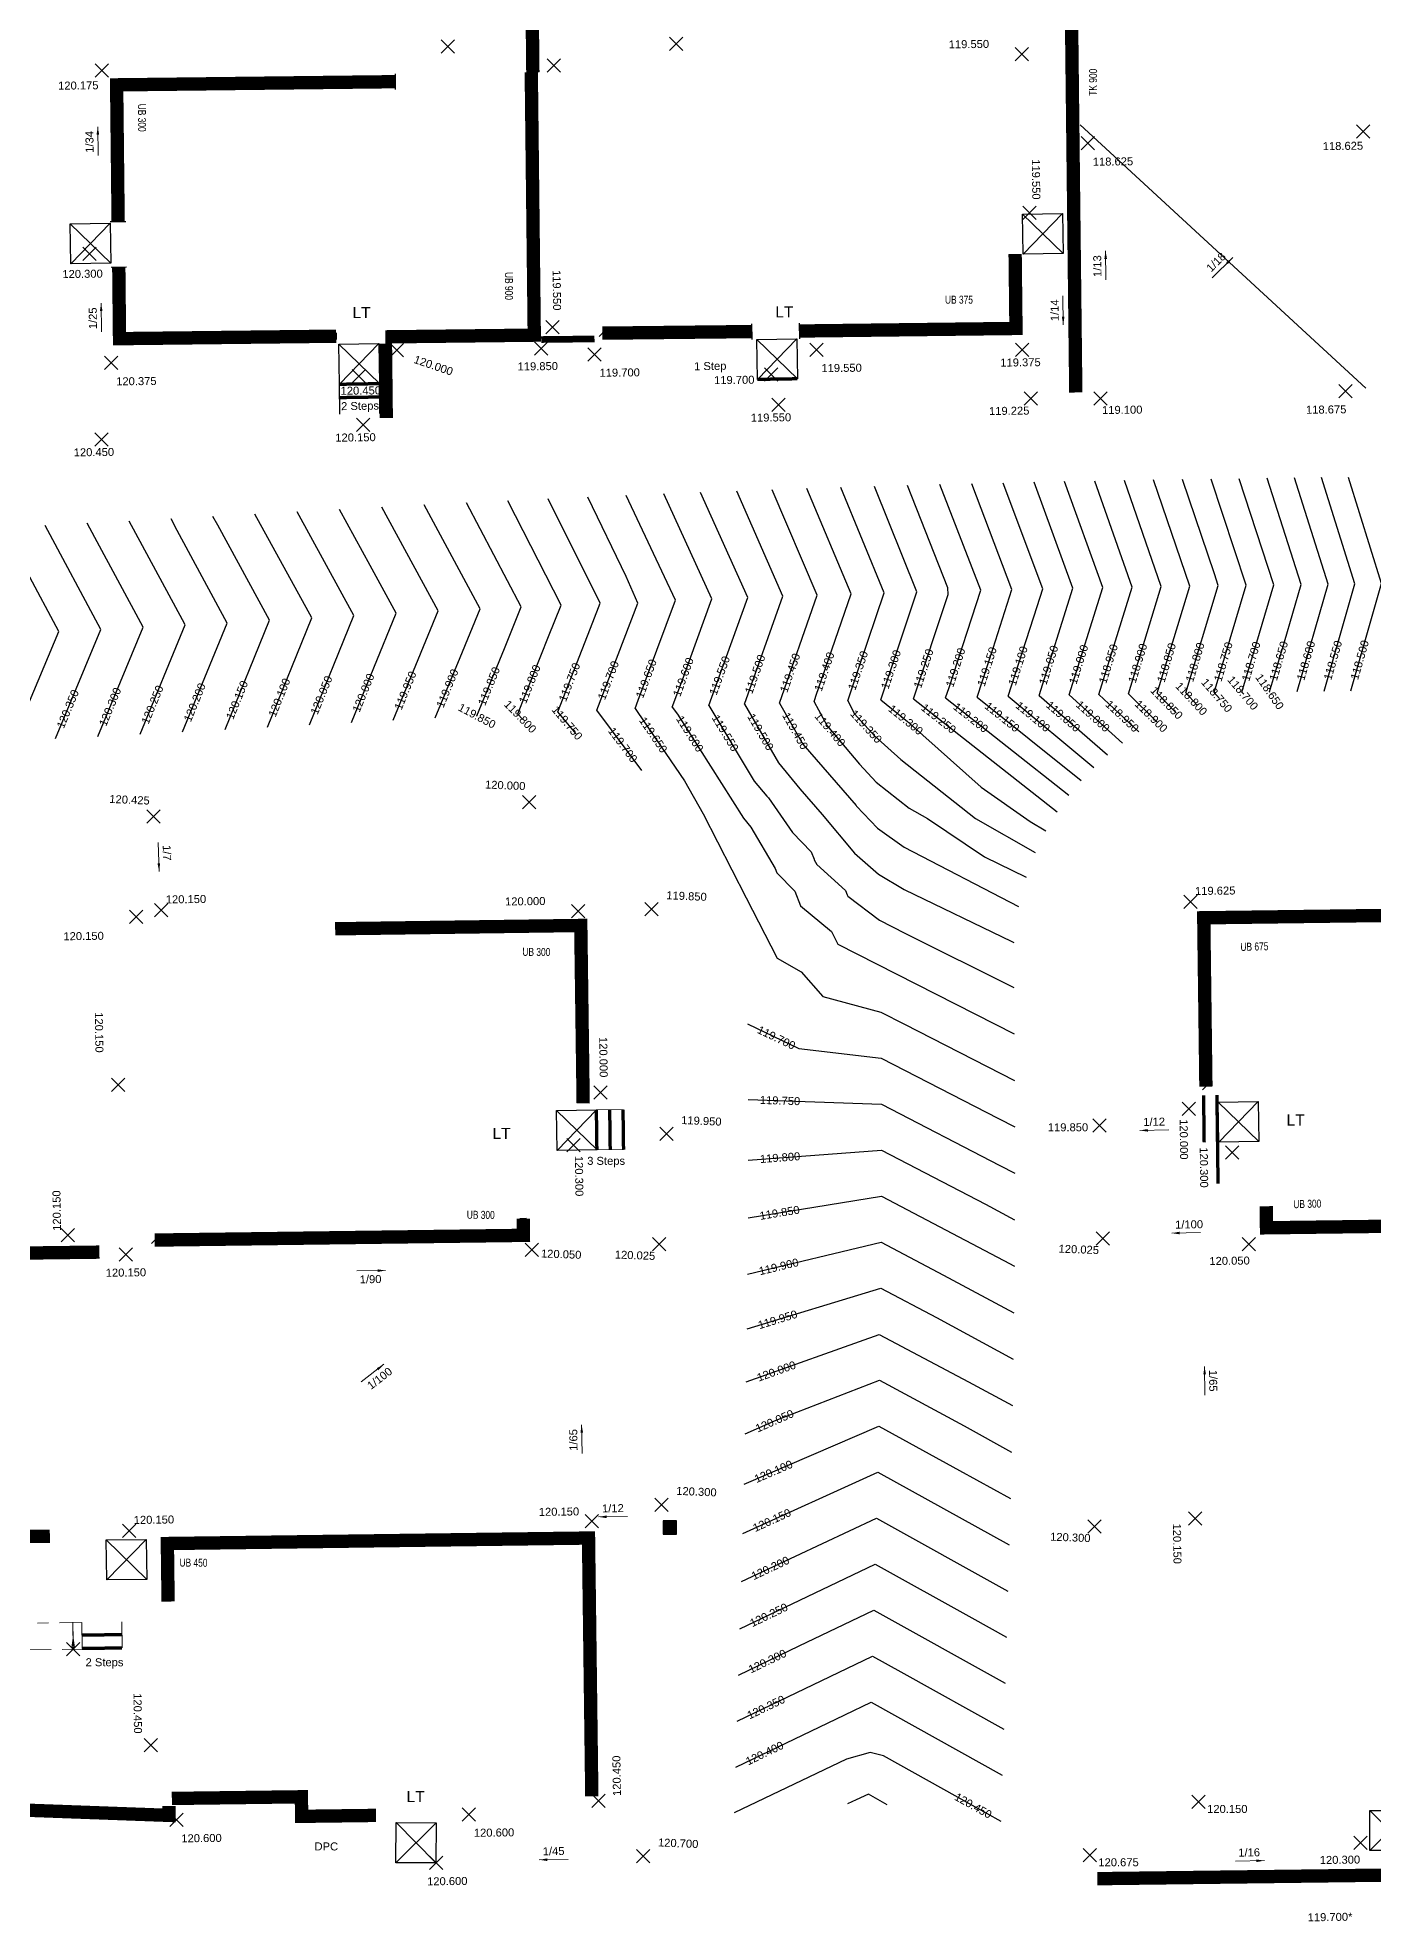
# Model space of a CAD drawing. Header units: metres. Extents: x 287878 to 288371, y 62805 to 63080.
# Drawn here: x 288012.14 to 288042.2, y 62976.6 to 63018.98 of the extents above; entities that cross this region are included whole.
import ezdxf
from ezdxf.enums import TextEntityAlignment as Align

# ---------------------------------------------------------------- set-up
doc = ezdxf.new("R2010")
doc.units = ezdxf.units.M
doc.header["$PDMODE"] = 3
doc.header["$PDSIZE"] = 0.15
doc.linetypes.add('HIDDEN', pattern=[0.375, 0.25, -0.125])
for name, color, linetype in [('EXP - BOX LIGHITNG', 255, 'Continuous'), ('EXP - PEN 1', 1, 'Continuous'), ('XREF - SITE CONTOURS$0$EXP_-_ EW_CONT-SECONDARY_TEXT', 253, 'Continuous'), ('XREF - SITE CONTOURS$0$EXP_-_EW_-_CONT-PRIMARY', 10, 'Continuous'), ('XREF - SITE CONTOURS$0$EXP_-_EW_-_CONT-PRIMARY_TEXT', 10, 'Continuous'), ('XREF - SITE CONTOURS$0$EXP_-_EW_CONT-SECONDARY', 253, 'Continuous')]:
    doc.layers.add(name, color=color, linetype=linetype)
for name, color, linetype, lineweight in [('EXP - LEVELS TEXT', 3, 'Continuous', 18), ('EXP - RETAINING WALLS - 0.6m', 190, 'Continuous', 18), ('EXP - RETAINING WALLS GRAVEL BOARD', 151, 'FENCELINE2', 18), ('EXP - STEPS', 240, 'Continuous', 18), ('EXP - TANKING', 12, 'TANKING', 35), ('EXP - UNDERBUILD', 94, 'UNDERBUILD', 35), ('EXP-EW-BANKS&CUTTINGS', 251, 'HIDDEN', 18), ('EXP-EW-GRADIENTS', 3, 'Continuous', 18), ('EXP-EW-GRADIENTS-TEXT', 3, 'Continuous', 18), ('EXP-EW-LEVEL-LANDING', 1, 'Continuous', 25), ('EXP-EW-LEVEL-THRESHOLD-TEXT', 1, 'Continuous', 25), ('EXP-EW-LEVELS-POINTS', 3, 'Continuous', 18), ('EXP-EW-LEVELS-TEXT', 3, 'Continuous', 18), ('EXP-EW-RAISED-DPC', 160, 'TANKING', 35), ('EXP-EW-RAISED-DPC-TEXT', 160, 'TANKING', 35), ('EXP-LEVEL-LANDING', 1, 'Continuous', 25), ('EXP-LEVEL-THRESHOLD-TEXT', 1, 'Continuous', 25)]:
    doc.layers.add(name, color=color, linetype=linetype, lineweight=lineweight)
doc.layers.add('EXP - WORKING', color=6, linetype='Continuous', plot=False)
doc.layers.add('EXP-EW-BANKS&CUTTINGS-WORKING', color=255, linetype='Continuous', lineweight=18, plot=False)
doc.layers.add('EXP-EW-TANKING TEXT', color=3, linetype='Continuous', true_color=0x00ff00)
doc.styles.add('18 @ 1 to 200', font='arial.ttf', dxfattribs={"height": 0.36})
doc.styles.add('18 @ 1 to 500', font='arial.ttf', dxfattribs={"height": 0.9})
doc.styles.add('25 @ 1 to 200', font='arial.ttf', dxfattribs={"height": 0.5})
doc.styles.add('Century Gothic', font='arial.ttf')
doc.styles.add('ESTROAD', font='arial.ttf', dxfattribs={"width": 0.75})
doc.styles.add('XREF - SITE CONTOURS$0$18 @ 1 to 200', font='arial.ttf', dxfattribs={"height": 0.36})
doc.linetypes.add('FENCELINE2', pattern='A,6.349999999999999,-2.54,[132,ltypeshp.shx,S=2.54,R=0,X=-2.54,Y=0],-2.54,25.4', length=36.83)
doc.linetypes.add('TANKING', pattern='A,0.3,-0.1575,["V",Century Gothic,S=0.3,R=0,X=-0.1464,Y=-0.15],-0.1575', length=0.6150000000000001)
doc.linetypes.add('UNDERBUILD', pattern='A,0.3,-0.1575,["O",Century Gothic,S=0.3,R=0,X=-0.181,Y=-0.15],-0.1575', length=0.6150000000000001)
doc.dimstyles.new('1 to 200 (18)', dxfattribs={"dimtxt": 0.36, "dimasz": 0.36, "dimexe": 0.09, "dimexo": 0.09, "dimgap": 0.12, "dimtad": 1, "dimdec": 3, "dimzin": 0, "dimdsep": 46, "dimtxsty": '18 @ 1 to 200', "dimcen": 0.12, "dimadec": 0, "dimazin": 0, "dimtfac": 1, "dimtdec": 3, "dimtofl": 0, "dimtmove": 0, "dimatfit": 3, "dimfxl": 0.12, "dimtolj": 1, "dimtzin": 0, "dimarcsym": 1})

# ---------------------------------------------------------------- blocks, each defined once
blk = doc.blocks.new('XREF - SITE CONTOURS')
at = {"layer": 'XREF - SITE CONTOURS$0$EXP_-_EW_-_CONT-PRIMARY', "flags": 128}
for points in [[(583.0384239999998, 268.613986), (583.901143, 271.046234), (582.863512, 273.410843)], [(586.842615, 268.737884), (587.619381, 271.080972), (587.617689, 271.233614), (586.706435, 273.536011)], [(590.344053, 268.824689), (591.1003169999999, 271.240455), (590.242682, 273.623605)], [(593.6084899999998, 268.882473), (594.329157, 271.292163), (593.5403009999999, 273.681979)], [(596.68535, 268.920553), (597.3767269999998, 271.329018), (596.6277849999999, 273.720208)], [(574.191786, 268.20735), (575.1974619999999, 270.665331), (574.616354, 271.736247), (573.926474, 273.000046)], [(578.840683, 268.441844), (579.6277899999999, 270.465418), (579.78882, 270.886285), (578.624325, 273.237098)], [(569.442079, 267.941067), (570.454957, 270.398718), (570.3930549999999, 270.512534), (569.191097, 272.734474)], [(586.842615, 268.737884), (590.073913, 266.192727)], [(590.344053, 268.824689), (591.5468419999999, 267.74281)], [(593.6084899999998, 268.882473), (593.727692, 268.744014)], [(579.254484, 267.949841), (578.840683, 268.441844)], [(583.0384239999998, 268.613986), (583.804519, 267.298863), (584.2858589999998, 266.713232), (584.7842749999999, 266.133476), (585.5121689999999, 265.268932), (586.0545409999999, 264.795253), (586.633277, 264.445458), (589.0555729999999, 263.278773), (589.1007839999999, 263.257486)], [(583.119088, 259.723778), (586.119485, 259.620599), (588.7814469999998, 258.242708), (589.121434, 258.064234)], [(583.0783219999998, 253.369722), (586.068469, 254.437381), (588.080149, 253.376578), (589.069602, 252.83768)], [(582.9365229999999, 247.817251), (585.9815979999998, 249.271772), (588.1533819999999, 248.063776), (588.9335989999998, 247.629801)], [(586.2501731606983, 243.85399986604), (585.826116, 244.098976), (585.5500799999999, 243.966482), (585.3561859461832, 243.8808712347857)]]:
    blk.add_lwpolyline(points, dxfattribs=at)
at = {"layer": 'XREF - SITE CONTOURS$0$EXP_-_EW_CONT-SECONDARY', "flags": 128}
for points in [[(581.4139669999998, 268.551829), (581.6424379999999, 269.168664), (582.30633, 270.988399), (581.221387, 273.347911)], [(582.2340689999999, 268.583873), (582.6356409999999, 269.689903), (583.1110039999999, 271.018207), (582.0504389999999, 273.380356)], [(583.8281669999999, 268.642308), (584.677763, 271.072604), (583.661744, 273.43951)], [(584.6032619999999, 268.668835), (584.6469899999998, 268.794496), (585.437655, 271.096923), (584.442734, 273.466063)], [(585.361268, 268.693267), (585.6376039999999, 269.501005), (586.1843959999999, 271.119631), (585.20909, 273.490824)], [(586.1074549999998, 268.716251), (586.628352, 270.263649), (586.920152, 271.140993), (585.96339, 273.514107)], [(587.565687, 268.758036), (587.6441479999999, 268.995939), (588.355931, 271.179339), (587.435621, 273.556216)], [(588.2747219999999, 268.776468), (588.632884, 269.878239), (589.056682, 271.196413), (588.152366, 273.574898)], [(588.9747939999999, 268.793803), (589.622157, 270.812551), (589.7490529999999, 271.21246), (588.8599229999999, 273.592455)], [(589.66647, 268.810109), (590.4297179999999, 271.227074), (589.558223, 273.608877)], [(591.0139299999998, 268.838326), (591.764081, 271.252999), (590.919638, 273.637414)], [(591.676963, 268.851125), (592.417486, 271.264276), (591.589541, 273.650359)], [(592.327265, 268.862365), (593.061986, 271.274462), (592.246115, 273.661673)], [(592.971025, 268.872804), (593.700919, 271.283967), (593.6141049999999, 271.54737), (592.896553, 273.672235)], [(594.2343409999999, 268.890721), (594.629777, 270.213082), (594.9516979999999, 271.299933), (594.172637, 273.690326)], [(594.856936, 268.898624), (595.1882289999999, 270.01864), (595.566362, 271.307305), (594.799372, 273.698279)], [(595.473637, 268.90602), (596.173901, 271.314592), (595.4160719999999, 273.705675)], [(596.081176, 268.913307), (596.77677, 271.321822), (596.0236109999998, 273.712962)], [(572.3020879999999, 268.099515), (573.300325, 270.561097), (572.0223489999998, 272.891357)], [(573.248084, 268.154169), (574.2488419999999, 270.61416), (572.973189, 272.946303)], [(575.1355919999999, 268.258649), (575.6425769999998, 269.494393), (576.146181, 270.71464), (574.879865, 273.051885)], [(576.079498, 268.308067), (576.639776, 269.665783), (577.0874899999999, 270.76163), (575.8330029999998, 273.101804)], [(577.0181459999999, 268.355341), (577.635398, 269.870101), (578.010229, 270.805916), (576.78199, 273.149615)], [(577.9405759999999, 268.39999), (578.631819, 270.136293), (578.910068, 270.847394), (577.7147969999999, 273.194784)], [(579.719538, 268.481093), (580.636124, 270.890844), (580.37495, 271.490276), (579.5101919999998, 273.27651)], [(580.576864, 268.517701), (580.648888, 268.70812), (581.486002, 270.956671), (580.3751019999999, 273.313352)], [(566.581168, 267.799816), (567.608765, 270.251522), (566.894776, 271.587048), (566.358947, 272.594725)], [(567.5349009999999, 267.844947), (568.5575929999999, 270.298695), (567.303092, 272.639377)], [(568.488538, 267.892056), (569.506325, 270.347761), (568.4169719999999, 272.369646), (568.247144, 272.685942)], [(570.39552, 267.99198), (571.399008, 270.440567), (570.2744619999999, 272.527048), (570.134951, 272.784887)], [(571.348858, 268.044797), (572.351901, 270.506404), (571.1852959999999, 272.640763), (571.078703, 272.837182)], [(584.6032619999999, 268.668835), (584.895755, 268.129637), (585.626014, 267.266419), (586.0036, 266.864672), (586.743796, 266.279566), (587.156363, 266.042754), (588.441421, 265.184541), (589.3739179999999, 264.723345)], [(585.361268, 268.693267), (585.511576, 268.402919), (585.973377, 267.899256), (586.558328, 267.372015), (588.238375, 266.047945), (589.5836319999999, 265.283073)], [(586.1074499999999, 268.716423), (586.707153, 268.230935), (588.363267, 266.751373), (589.464866, 265.981765), (589.819534, 265.768372)], [(587.565687, 268.758036), (590.340967, 266.567526)], [(588.2747219999999, 268.776468), (590.6169539999999, 266.899954)], [(588.9747939999999, 268.793803), (590.901338, 267.19633)], [(589.66647, 268.810109), (591.2093549999998, 267.476508)], [(591.0139299999998, 268.838326), (591.91532, 267.992227)], [(591.676963, 268.851125), (592.31627, 268.2213)], [(592.327265, 268.862365), (592.751108, 268.426071)], [(592.971025, 268.872804), (593.221171, 268.602023)], [(594.2343409999999, 268.890721), (594.273086, 268.844627)], [(594.856936, 268.898624), (594.8586549999999, 268.896148)], [(577.021897, 268.351349), (577.014912, 268.355048)], [(578.0526319999999, 268.2748), (577.931628, 268.398913)], [(580.7314439999999, 267.124641), (579.719538, 268.481093)], [(580.576864, 268.517701), (580.642206, 268.431626), (581.68926, 266.893271), (582.112142, 266.151891), (583.0761859999999, 264.264035), (583.7757129999999, 262.901018), (584.3151709999999, 262.595567), (584.803131, 262.043017), (586.1042069999999, 261.690589), (586.639378, 261.420716), (589.116968, 260.154976)], [(581.4139669999998, 268.551829), (581.528777, 268.394607), (583.0131619999999, 266.049892), (583.184465, 265.850333), (583.7273109999999, 264.923616), (583.7662179999999, 264.82686), (584.168995, 264.411503), (584.298973, 264.08162), (584.9997799999999, 263.501452), (585.142195, 263.218326), (589.109336, 261.200324)], [(582.2340689999999, 268.583873), (583.258901, 266.883476), (583.541823, 266.550292), (583.578313, 266.510481), (584.116068, 265.732276), (584.537395, 265.295263), (584.6054, 265.131912), (584.6106029999999, 265.119188), (584.667857, 265.009489), (585.314455, 264.426362), (585.353134, 264.328439), (585.365796, 264.296059), (586.074663, 263.760424), (586.645999, 263.463472), (589.098104, 262.245639)], [(583.8281669999999, 268.642308), (584.350137, 267.71425), (585.5536009999998, 266.339999), (585.561127, 266.324014), (586.030854, 265.830006), (586.634851, 265.398802), (589.2040729999999, 264.064161)], [(583.106985, 261.42338), (584.260385, 260.874908), (586.113629, 260.655607), (588.754676, 259.299739), (589.1210009999999, 259.109609)], [(583.1217719999999, 258.363155), (586.1217729999998, 258.585576), (588.4598899999999, 257.366135), (589.118267, 257.018864)], [(583.1183369999999, 257.059664), (586.120495, 257.550552), (588.874471, 256.100103), (589.1115, 255.973511)], [(583.1098, 255.794028), (586.1156499999998, 256.515538), (587.518804, 255.773914), (589.101134, 254.928188)], [(583.096514, 254.563653), (586.107238, 255.480547), (587.3560379999999, 254.817567), (589.087168, 253.882907)], [(583.055995, 252.206528), (583.749809, 252.507648), (586.0796279999998, 253.410683), (587.979944, 252.379635), (589.048438, 251.792519)], [(583.029901, 251.071364), (586.0603999999998, 252.375836), (587.877031, 251.381883), (589.023674, 250.747438)], [(583.000272, 249.962512), (586.037606, 251.341062), (588.995312, 249.702448)], [(582.9683969999999, 248.877675), (586.011246, 250.306372), (588.964695, 248.66436)], [(582.905211, 246.775506), (584.2723939999998, 247.43222), (585.950501, 248.237213), (588.9025029999999, 246.595242)], [(582.8741149999998, 245.740947), (585.919405, 247.202653), (586.559132, 246.846823), (588.8714059999999, 245.560683)], [(582.843019, 244.706388), (585.2970689999999, 245.884306), (585.888309, 246.168094), (588.84031, 244.526124)], [(588.813553, 243.485599), (588.4951739999999, 243.665589), (586.1653, 244.96217), (585.8667299999998, 245.034029), (585.334676, 244.882724), (582.8078739999999, 243.677546)]]:
    blk.add_lwpolyline(points, dxfattribs=at)
at = {"layer": 'XREF - SITE CONTOURS$0$EXP_-_ EW_CONT-SECONDARY_TEXT', "char_height": 0.18, "width": 2.52, "attachment_point": 5, "line_spacing_factor": 0.888, "style": 'XREF - SITE CONTOURS$0$18 @ 1 to 200'}
for s, insert, rotation in [('119.050', (589.8832839999999, 269.496689), 72.47451024498261), ('118.950', (591.2275369999999, 269.52591), 72.74189731579855), ('118.900', (591.8881879999999, 269.539445), 72.94034547324253), ('118.850', (592.5370589999999, 269.551122), 73.05933358440578), ('118.800', (593.179631, 269.561922), 73.15816465924723), ('118.700', (594.4406229999998, 269.580539), 73.35134157622709), ('118.650', (595.06116, 269.589053), 73.52218603982016), ('118.600', (595.674645, 269.597393), 73.78882604629352), ('118.550', (596.2809509999998, 269.605036), 73.8909456751151), ('119.700', (579.9755089999999, 269.154055), 69.17492668765769), ('119.650', (580.829063, 269.192084), 69.5802077539649), ('119.600', (581.6637599999999, 269.227108), 69.95655831388939), ('119.550', (582.479789, 269.260646), 70.04528804731677), ('119.450', (584.065768, 269.321974), 70.73111701534145), ('119.400', (584.837624, 269.349624), 71.04727944310712), ('119.350', (585.594327, 269.374504), 71.11363997647018), ('119.300', (586.337161, 269.398626), 71.3953172114427), ('119.200', (587.789665, 269.442312), 71.9441527340903), ('119.150', (588.4973129999998, 269.461197), 71.99175270241021), ('119.100', (589.194653, 269.479414), 72.22024550347008), ('120.200', (570.6685539999999, 268.658203), 67.71503457942072), ('120.150', (571.62055, 268.711567), 67.83032240724346), ('120.100', (572.572665, 268.766739), 67.92611686769682), ('120.050', (573.519398, 268.821094), 67.86283112882144), ('119.950', (575.408878, 268.924768), 67.6932677847729), ('119.900', (576.354149, 268.973625), 67.5759352972653), ('119.850', (577.289848, 269.022108), 67.82953655144213), ('119.800', (578.206888, 269.068928), 68.29189310451969), ('118.800', (593.095419, 268.738148), 312.7315368395743), ('118.700', (594.2530699999999, 268.86844), 310.04904183429653), ('118.650', (594.8572259999999, 268.898207), 304.76458725436316), ('120.350', (567.811892, 268.509534), 67.3742142382967), ('120.300', (568.764209, 268.557191), 67.48803721643799), ('119.800', (577.992828, 268.336141), 314.2733763693416), ('119.100', (589.529041, 268.334226), 320.33477809290866), ('119.050', (590.2111889999999, 268.339278), 319.16131609776625), ('118.950', (591.538893, 268.345564), 316.8122559108985), ('118.900', (592.18987, 268.345826), 315.4280700863814), ('118.850', (592.53849, 268.644935), 314.17071556906126), ('119.850', (577.0192879999998, 268.35273), 332.0986023255077), ('119.650', (580.986521, 267.925751), 304.24047854516584), ('119.600', (581.809769, 267.950754), 302.3369752372116), ('119.550', (582.60573, 267.967214), 301.07745355611803), ('119.450', (584.1811229999998, 268.014756), 299.35479739293396), ('119.400', (584.964589, 268.04827), 310.2303464431757), ('119.350', (585.777206, 268.11321), 312.51718168527515), ('119.300', (586.667059, 268.263392), 321.0081483608167), ('119.200', (588.130853, 268.311955), 321.71621712338373), ('119.150', (588.836628, 268.326289), 321.29949982208257), ('119.700', (580.300924, 267.701749), 306.7227475980443), ('119.700', (583.7572119999999, 261.11418), 334.5676880713504), ('119.800', (583.8398009999999, 258.41639), 4.240168549136298), ('119.850', (583.8289009999999, 257.17585), 9.286345339546592), ('119.900', (583.809914, 255.96208), 13.497651079665664), ('119.950', (583.785282, 254.773412), 16.937724962932972), ('120.050', (583.716473, 252.49318), 23.461215922613814), ('120.100', (583.691235, 251.356034), 23.2893619275306), ('120.150', (583.655903, 250.260082), 24.41179467520184), ('120.200', (583.620133, 249.183682), 25.151288801862687), ('120.300', (583.5542209999999, 247.087252), 25.65687523628444), ('120.350', (583.523214, 246.052508), 25.640506417931867), ('120.400', (583.492118, 245.017949), 25.640506417931867), ('120.450', (588.185614, 243.83786), 330.90396109040745)]:
    blk.add_mtext(s, dxfattribs=dict(at, insert=insert, rotation=rotation))
at = {"layer": 'XREF - SITE CONTOURS$0$EXP_-_EW_-_CONT-PRIMARY_TEXT', "char_height": 0.18, "width": 2.52, "attachment_point": 5, "line_spacing_factor": 0.888, "style": 'XREF - SITE CONTOURS$0$18 @ 1 to 200'}
for s, insert, rotation in [('119.000', (590.559158, 269.511806), 72.61708041189355), ('118.750', (593.814792, 269.572285), 73.34964014952746), ('118.500', (596.884011, 269.612603), 73.98327631911894), ('119.750', (579.1016909999998, 269.11287), 68.74549109978071), ('119.500', (583.279116, 269.292564), 70.47039808024724), ('119.250', (587.0691799999998, 269.421308), 71.6589281444928), ('120.000', (574.4644329999999, 268.87373), 67.74821461613634), ('118.750', (593.667438, 268.814001), 310.7255554793164), ('120.250', (569.716428, 268.606749), 67.60185259959904), ('119.000', (590.8793649999999, 268.34319), 318.02938841327693), ('119.750', (579.048227, 268.195077), 310.06561263474225), ('119.500', (583.400837, 267.991847), 300.2219545106517), ('119.250', (587.40823, 268.292373), 321.773987125304), ('119.750', (583.838662, 259.699033), 358.0304564716409), ('120.000', (583.7563939999999, 253.611834), 19.649566707631593), ('120.250', (583.586211, 248.127583), 25.5321005608853)]:
    blk.add_mtext(s, dxfattribs=dict(at, insert=insert, rotation=rotation))
blk = doc.blocks.new('*U831')
at = {"layer": 'EXP-LEVEL-LANDING', "ltscale": 2}
for p, q in [((-7.262933068421372, 1.059698813734777), (-7.844828608103285, -0.072289517015994)), ((-6.987886672891646, 0.2027568785092836), (-8.119875003633013, 0.7846524182095012))]:
    blk.add_line(p, q, dxfattribs=at)
blk.add_lwpolyline([(-7.844828608103285, -0.072289517015994), (-8.119875003633013, 0.7846524182095012), (-7.262933068421372, 1.059698813734777), (-6.987886672891646, 0.2027568785092836)], close=True, dxfattribs=at)
blk = doc.blocks.new('*U27')
at = {"layer": 'EXP-LEVEL-LANDING', "ltscale": 2}
for p, q in [((-7.710319967667097, 0.9005004127585998), (-8.308205394004904, -0.2231245322432835)), ((-7.447450208339891, 0.0397452270796714), (-8.571075153332108, 0.6376306534356448))]:
    blk.add_line(p, q, dxfattribs=at)
blk.add_lwpolyline([(-8.308205394004904, -0.2231245322432835), (-8.571075153332108, 0.6376306534356448), (-7.710319967667097, 0.9005004127585998), (-7.447450208339891, 0.0397452270796714)], close=True, dxfattribs=at)
blk = doc.blocks.new('*U817')
at = {"layer": 'EXP-LEVEL-LANDING', "ltscale": 2}
for p, q in [((-8.294731087963164, -0.2359095696300884), (-7.712893188624481, 0.8961083891279759)), ((-7.437803158910087, 0.0391804600887564), (-8.56982111767756, 0.6210183594091339))]:
    blk.add_line(p, q, dxfattribs=at)
blk.add_lwpolyline([(-8.56982111767756, 0.6210183594091339), (-7.712893188624481, 0.8961083891279759), (-7.437803158910087, 0.0391804600887564), (-8.294731087963164, -0.2359095696300884)], close=True, dxfattribs=at)
blk = doc.blocks.new('*U873')
at = {"layer": 'EXP-LEVEL-LANDING', "ltscale": 2}
for p, q in [((-7.138200779287366, -0.8795974043485353), (-8.270180388539941, -0.2976848986451321)), ((-7.413234331071105, -0.0226513468658423), (-7.995146836756204, -1.154630956127826))]:
    blk.add_line(p, q, dxfattribs=at)
blk.add_lwpolyline([(-7.995146836756204, -1.154630956127826), (-8.270180388539941, -0.2976848986451321), (-7.413234331071105, -0.0226513468658423), (-7.138200779287366, -0.8795974043485353)], close=True, dxfattribs=at)
blk = doc.blocks.new('*U954')
at = {"layer": 'EXP-EW-BANKS&CUTTINGS', "linetype": 'Continuous'}
blk.add_lwpolyline([(-0.5654158840241263, -0.0212601142139093), (-0.2503984629258699, -0.0094151934388403), (-0.0392416937332371, -0.0320524824801031), (-0.0415320039835286, 0.0290153233067259), (-0.2503984629258699, -0.0094151934388403)], dxfattribs=at)
at = {"layer": 'EXP-EW-BANKS&CUTTINGS-WORKING'}
blk.add_line((-0.6058027328823626, -0.0227786938005996), (0, 0), dxfattribs=at)
blk.add_point((0, 0), dxfattribs=at)
blk = doc.blocks.new('*U1127')
at = {"layer": 'EXP-LEVEL-THRESHOLD-TEXT', "style": '25 @ 1 to 200'}
blk.add_text('LT', height=0.4999999999999999, rotation=359.9999595673575, dxfattribs=at).set_placement((-0.0404222875880578, -0.6499999999883528), align=Align.MIDDLE_CENTER)
blk = doc.blocks.new('*U1128')
at = {"layer": 'EXP-LEVEL-THRESHOLD-TEXT', "style": '25 @ 1 to 200'}
blk.add_text('LT', height=0.4999999999999999, rotation=359.9999595673575, dxfattribs=at).set_placement((-0.0404222875880578, -0.6499999999883528), align=Align.MIDDLE_CENTER)
blk = doc.blocks.new('*U1130')
at = {"layer": 'EXP-LEVEL-THRESHOLD-TEXT', "style": '25 @ 1 to 200'}
blk.add_text('LT', height=0.4999999999999999, rotation=359.9999595673575, dxfattribs=at).set_placement((-0.0404222875880578, -0.6499999999883528), align=Align.MIDDLE_CENTER)
blk = doc.blocks.new('*U1141')
at = {"layer": 'EXP-LEVEL-THRESHOLD-TEXT', "style": '25 @ 1 to 200'}
blk.add_text('LT', height=0.4999999999999999, rotation=359.9999595673575, dxfattribs=at).set_placement((-0.0404222875880578, -0.6499999999883528), align=Align.MIDDLE_CENTER)
blk = doc.blocks.new('*U1152')
at = {"layer": 'EXP-LEVEL-THRESHOLD-TEXT', "style": '25 @ 1 to 200'}
blk.add_text('LT', height=0.4999999999999999, rotation=359.9999595673575, dxfattribs=at).set_placement((-0.0404222875880578, -0.6499999999883528), align=Align.MIDDLE_CENTER)
blk = doc.blocks.new('*U1073')
at = {"layer": 'EXP-EW-GRADIENTS-TEXT', "color": 0, "style": '18 @ 1 to 200'}
blk.add_attdef('1/00', (-0.114869581254327, -0.2089895084849254), '', height=0.3599999999999999, rotation=184.2068030732108, dxfattribs=at)
at = {"layer": 'EXP-EW-GRADIENTS'}
blk.add_leader([(-1.296497506307283, -0.0953635979084613), (0, 0)], dimstyle='1 to 200 (18)', dxfattribs=at)
blk = doc.blocks.new('*U1074')
at = {"layer": 'EXP-EW-GRADIENTS-TEXT', "color": 0, "style": '18 @ 1 to 200'}
blk.add_attdef('1/00', (-0.1706206077903662, 0.5489628799720287), '', height=0.3599999999999998, rotation=184.206803079881, dxfattribs=at)
at = {"layer": 'EXP-EW-GRADIENTS'}
blk.add_leader([(-1.296497506298744, -0.0953635980245629), (0, 0)], dimstyle='1 to 200 (18)', dxfattribs=at)
blk = doc.blocks.new('*U1075')
at = {"layer": 'EXP-EW-GRADIENTS-TEXT', "color": 0, "style": '18 @ 1 to 200'}
blk.add_attdef('1/00', (-0.4649670555646845, 0.3380492162828448), '', height=0.3599999999999998, rotation=220.9226619028481, dxfattribs=at)
at = {"layer": 'EXP-EW-GRADIENTS'}
blk.add_leader([(-0.9822727768669471, -0.8515516375964226), (0, 0)], dimstyle='1 to 200 (18)', dxfattribs=at)
blk = doc.blocks.new('*U1076')
at = {"layer": 'EXP-EW-GRADIENTS-TEXT', "color": 0, "style": '18 @ 1 to 200'}
blk.add_attdef('1/00', (-0.114869581254327, -0.2089895084849254), '', height=0.3599999999999999, rotation=184.2068030732108, dxfattribs=at)
at = {"layer": 'EXP-EW-GRADIENTS'}
blk.add_leader([(-1.296497506307283, -0.0953635979084613), (0, 0)], dimstyle='1 to 200 (18)', dxfattribs=at)
blk = doc.blocks.new('*U1081')
at = {"layer": 'EXP-EW-GRADIENTS-TEXT', "color": 0, "style": '18 @ 1 to 200'}
blk.add_attdef('1/00', (1.151014855403656, -0.1158776482776951), '', height=0.3599999999999999, rotation=184.2068030798811, dxfattribs=at)
at = {"layer": 'EXP-EW-GRADIENTS'}
blk.add_leader([(1.296497506298744, 0.0953635980245634), (0, 0)], dimstyle='1 to 200 (18)', dxfattribs=at)
blk = doc.blocks.new('*U1082')
at = {"layer": 'EXP-EW-GRADIENTS-TEXT', "color": 0, "style": '18 @ 1 to 200'}
blk.add_attdef('1/00', (1.151014855403656, -0.1158776482776951), '', height=0.3599999999999999, rotation=184.2068030798811, dxfattribs=at)
at = {"layer": 'EXP-EW-GRADIENTS'}
blk.add_leader([(1.296497506298744, 0.0953635980245634), (0, 0)], dimstyle='1 to 200 (18)', dxfattribs=at)
blk = doc.blocks.new('*U1085')
at = {"layer": 'EXP-EW-GRADIENTS-TEXT', "color": 0, "style": '18 @ 1 to 200'}
blk.add_attdef('1/00', (1.151014855403656, -0.1158776482776951), '', height=0.3599999999999999, rotation=184.2068030798811, dxfattribs=at)
at = {"layer": 'EXP-EW-GRADIENTS'}
blk.add_leader([(1.296497506298744, 0.0953635980245634), (0, 0)], dimstyle='1 to 200 (18)', dxfattribs=at)
blk = doc.blocks.new('*U1086')
at = {"layer": 'EXP-EW-GRADIENTS-TEXT', "color": 0, "style": '18 @ 1 to 200'}
blk.add_attdef('1/00', (-0.114869581254327, -0.2089895084849254), '', height=0.3599999999999999, rotation=184.2068030732108, dxfattribs=at)
at = {"layer": 'EXP-EW-GRADIENTS'}
blk.add_leader([(-1.296497506307283, -0.0953635979084613), (0, 0)], dimstyle='1 to 200 (18)', dxfattribs=at)
blk = doc.blocks.new('*U1077')
at = {"layer": 'EXP-EW-GRADIENTS-TEXT', "color": 0, "style": '18 @ 1 to 200'}
blk.add_attdef('1/00', (1.151014855403656, -0.1158776482776951), '', height=0.3599999999999999, rotation=184.2068030798811, dxfattribs=at)
at = {"layer": 'EXP-EW-GRADIENTS'}
blk.add_leader([(1.296497506298744, 0.0953635980245634), (0, 0)], dimstyle='1 to 200 (18)', dxfattribs=at)
blk = doc.blocks.new('*U1103')
at = {"layer": 'EXP-EW-GRADIENTS-TEXT', "color": 0, "style": '18 @ 1 to 200'}
blk.add_attdef('1/00', (1.151014855403656, -0.1158776482776951), '', height=0.3599999999999999, rotation=184.2068030798811, dxfattribs=at)
at = {"layer": 'EXP-EW-GRADIENTS'}
blk.add_leader([(1.296497506298744, 0.0953635980245634), (0, 0)], dimstyle='1 to 200 (18)', dxfattribs=at)
blk = doc.blocks.new('*U1242')
at = {"layer": 'EXP-EW-GRADIENTS-TEXT', "color": 0, "style": '18 @ 1 to 200'}
blk.add_attdef('1/00', (0.1298908593302424, 0.2000000000419158), '', height=0.3599999999999999, rotation=359.9999999966649, dxfattribs=at)
at = {"layer": 'EXP-EW-GRADIENTS'}
blk.add_leader([(1.299999999871943, -5.82072e-11), (0, 0)], dimstyle='1 to 200 (18)', dxfattribs=at)
blk = doc.blocks.new('*U1243')
at = {"layer": 'EXP-EW-GRADIENTS-TEXT', "color": 0, "style": '18 @ 1 to 200'}
blk.add_attdef('1/00', (0.1298908593302424, 0.2000000000419158), '', height=0.3599999999999999, rotation=359.9999999966649, dxfattribs=at)
at = {"layer": 'EXP-EW-GRADIENTS'}
blk.add_leader([(1.299999999871943, -5.82072e-11), (0, 0)], dimstyle='1 to 200 (18)', dxfattribs=at)
blk = doc.blocks.new('*U1237')
at = {"layer": 'EXP-EW-GRADIENTS-TEXT', "color": 0, "style": '18 @ 1 to 200'}
blk.add_attdef('1/00', (-1.139413369562165, 0.1999999999831525), '', height=0.3599999999999999, rotation=3.3351721e-09, dxfattribs=at)
at = {"layer": 'EXP-EW-GRADIENTS'}
blk.add_leader([(-1.299999999871943, -5.82086e-11), (0, 0)], dimstyle='1 to 200 (18)', dxfattribs=at)
blk = doc.blocks.new('*U1238')
at = {"layer": 'EXP-EW-GRADIENTS-TEXT', "color": 0, "style": '18 @ 1 to 200'}
blk.add_attdef('1/00', (0.1298908593302424, 0.2000000000419158), '', height=0.3599999999999999, rotation=359.9999999966649, dxfattribs=at)
at = {"layer": 'EXP-EW-GRADIENTS'}
blk.add_leader([(1.299999999871943, -5.82072e-11), (0, 0)], dimstyle='1 to 200 (18)', dxfattribs=at)
blk = doc.blocks.new('*U1239')
at = {"layer": 'EXP-EW-GRADIENTS-TEXT', "color": 0, "style": '18 @ 1 to 200'}
blk.add_attdef('1/00', (0.2342370182755875, 0.0447733695814511), '', height=0.3599999999999999, rotation=313.823185556625, dxfattribs=at)
at = {"layer": 'EXP-EW-GRADIENTS'}
blk.add_leader([(0.9001657440522699, -0.9379241082848203), (0, 0)], dimstyle='1 to 200 (18)', dxfattribs=at)

msp = doc.modelspace()

# ---------------------------------------------------------------- linework, layer by layer
at = {"layer": 'EXP - BOX LIGHITNG', "color": 7}
msp.add_lwpolyline([(288026.2125880688, 62985.31242531361), (288026.5125880688, 62985.31242531361), (288026.5125880688, 62985.61242531361), (288026.2125880688, 62985.61242531361)], close=True, dxfattribs=at)
at = {"layer": 'EXP - BOX LIGHITNG', "color": 255}
msp.add_solid([(288026.2125880688, 62985.31242531361), (288026.5125880688, 62985.31242531361), (288026.2125880688, 62985.61242531361), (288026.5125880688, 62985.61242531361)], dxfattribs=at)
at = {"layer": 'EXP - RETAINING WALLS - 0.6m', "const_width": 0.3}
for points in [[(288023.2828006685, 63018.19912901578), (288023.1958804089, 63026.2169611432)], [(288035.431852068, 63017.01331021182), (288035.5003789214, 63010.99485308755)], [(288019.9843221856, 63010.4197014754), (288019.9652317639, 63012.0963417816)], [(288005.9666411146, 62979.31793417591), (288015.0937357928, 62978.98574718621), (288015.0937357928, 62979.19816946491)]]:
    msp.add_lwpolyline(points, dxfattribs=at)
at = {"layer": 'EXP - RETAINING WALLS - 0.6m'}
msp.add_lwpolyline([(288035.9848070438, 62977.56163239355, 0.3, 0.3, 0), (288043.239121936, 62977.65114781276, 0.3, 0.3, 0), (288043.2202572965, 62979.10328528728, 0, 0, 0)], format="xyseb", dxfattribs=at)
at = {"layer": 'EXP - RETAINING WALLS GRAVEL BOARD', "ltscale": 0.05, "const_width": 0.15}
msp.add_lwpolyline([(288023.4699570279, 63012.18625022967), (288024.6698792493, 63012.19991268374)], dxfattribs=at)
at = {"layer": 'EXP - STEPS'}
for p, q in [((288024.7119581837, 62994.85391671844), (288025.3119090525, 62994.86159492726)), ((288024.7234754969, 62993.95399041508), (288025.3234263658, 62993.9616686239)), ((288013.1380216314, 62982.74081300308), (288013.1301247323, 62983.32582801579)), ((288014.0379479404, 62982.7523298707), (288014.0300510353, 62983.33734532901))]:
    msp.add_line(p, q, dxfattribs=at)
at = {"layer": 'EXP - STEPS', "const_width": 0.075}
for points, elevation in [([(288018.9324288289, 63011.17961303633), (288019.8297937849, 63011.1934628969)], -0.015289365584934), ([(288028.3342617656, 63011.28999808285), (288029.2316267215, 63011.30384794341)], -0.0062808229955459), ([(288018.9370584541, 63010.87964876084), (288019.83442341, 63010.89349862141)], -0.015289365584934)]:
    msp.add_lwpolyline(points, dxfattribs=dict(at, elevation=elevation))
for points in [[(288038.3894940891, 62994.12891179262), (288038.3759864076, 62995.18589437137)], [(288038.7014014545, 62993.19907156019), (288038.6759619133, 62995.18972790058)], [(288024.7119581837, 62994.85391671844), (288024.7234754969, 62993.95399041508)], [(288025.0119336182, 62994.85775582286), (288025.0234509314, 62993.95782951949)], [(288025.3119090525, 62994.86159492726), (288025.3234263658, 62993.9616686239)], [(288013.1341826755, 62983.04078843944), (288014.0341089846, 62983.05230530706)], [(288013.1380216314, 62982.74081300308), (288014.0379479404, 62982.7523298707)]]:
    msp.add_lwpolyline(points, dxfattribs=at)
at = {"layer": 'EXP - TANKING', "const_width": 0.3, "flags": 128}
for points in [[(288035.431852068, 63017.01331021448), (288035.3606649894, 63023.26540495545), (288038.5482083737, 63023.30169869549)], [(288013.5295442613, 62991.65656158313), (288007.2778448009, 62991.57804828074), (288007.3620203173, 62985.2031041843), (288012.4140455552, 62985.26577656007)]]:
    msp.add_lwpolyline(points, dxfattribs=at)
at = {"layer": 'EXP - UNDERBUILD', "const_width": 0.3, "flags": 128}
for points in [[(288019.9635239572, 63012.24633205927), (288023.3145567441, 63012.2844873087), (288023.2472122308, 63018.19910392434)], [(288013.9503699383, 63014.84053816789), (288013.9166098187, 63017.91535309134), (288020.183715264, 63017.98671108346)], [(288029.280653697, 63012.37771986129), (288034.1544248605, 63012.43541308863), (288034.1353793968, 63014.10810490633)], [(288018.8338746022, 62998.93048703851), (288024.3610014325, 62999.00509564261), (288024.4150297927, 62995.00260161911)], [(288038.428500587, 62995.38076244492), (288038.3799744964, 62999.17795238862), (288048.0266868024, 62999.30123229893), (288048.0555627313, 62997.24175643527)], [(288048.1910233914, 62992.3110804201), (288039.7918960802, 62992.20374398996), (288039.7862904571, 62992.68965307775)], [(288014.7735906329, 62991.9277456729), (288023.0704111909, 62992.03392890235), (288023.0656156366, 62992.40863829544)], [(288015.0746767169, 62983.79616340111), (288015.0579731313, 62985.1014632427), (288024.5351704775, 62985.22458724544), (288024.6095546665, 62979.41259184455)]]:
    msp.add_lwpolyline(points, dxfattribs=at)
at = {"layer": 'EXP - WORKING'}
for points in [[(288013.8407607764, 63017.9894943268), (288013.9924588609, 63017.84121185589)], [(288020.1816943593, 63018.1641995787), (288020.1857077052, 63017.81172242617)], [(288042.0252087453, 63011.09086099431), (288035.5957638152, 63017.01517653271)], [(288013.7741313621, 63014.83853149496), (288014.1266085145, 63014.84254484084)], [(288013.7911226936, 63013.81615868206), (288014.138250064, 63013.82011111472)], [(288018.8554504504, 63012.33622204661), (288018.8571582571, 63012.18623176894)], [(288024.7717748734, 63012.25357628222), (288024.9200573442, 63012.40527436665)], [(288028.217203686, 63012.18934987119), (288028.2131903401, 63012.54182702371)], [(288029.2786470241, 63012.55395843756), (288029.28266037, 63012.20148128503)], [(288034.079463634, 63012.50956443286), (288034.229386087, 63012.3612617444)], [(288013.9074790939, 63012.12987414583), (288014.0557615649, 63012.28157223026)], [(288038.3040222377, 62999.25198788276), (288038.4559267552, 62999.10391689449)], [(288038.3544650929, 62995.30481018618), (288038.5025360812, 62995.45671470367)], [(288023.1406094952, 62992.40959807155), (288022.990621778, 62992.40767851935)], [(288014.6995565504, 62991.85179203818), (288014.8476247154, 62992.00369930762)], [(288023.1463648256, 62991.95989481983), (288022.9944575562, 62992.10796298485)]]:
    msp.add_lwpolyline(points, dxfattribs=at)
at = {"layer": 'EXP-EW-BANKS&CUTTINGS', "ltscale": 2}
for points in [[(288013.1301247323, 62983.32582801579), (288012.1393359866, 62983.31314783933)], [(288013.94198224, 62982.73616908394), (288011.9383113621, 62982.71052597847)]]:
    msp.add_lwpolyline(points, dxfattribs=at)
at = {"layer": 'EXP-EW-LEVEL-LANDING', "extrusion": (-0.0068106560982477, 0.0002940368149197, 0.9999767639829752)}
for points, elevation in [([(288012.2627614987, 63011.08221616427), (288012.2500821174, 63011.74823396079)], -1943.09165525282), ([(288013.1626879461, 63011.09423029708), (288013.1497200254, 63011.77001643463)], -1943.082675697344)]:
    msp.add_lwpolyline(points, dxfattribs=dict(at, elevation=elevation))
at = {"layer": 'EXP-EW-LEVELS-POINTS'}
for p in [(288021.3705830014, 63018.77777529728), (288026.5100950765, 63018.83534455671), (288034.2829790861, 63018.60538029157), (288013.5851495044, 63018.23935027284, 1.5472718e-09), (288023.7562229399, 63018.34972961031), (288041.9693155437, 63016.86533686629), (288035.7731084331, 63016.59995200262), (288034.4568263577, 63015.03485212249), (288013.3067118487, 63014.11260103702), (288023.7269883839, 63012.46735034723), (288020.221221634, 63011.95037087861), (288023.4706756406, 63011.98599544916, 1.5472718e-09), (288024.6727564397, 63011.85208611695), (288029.6672964254, 63011.9562394541), (288034.2925036162, 63011.95575926965), (288013.7967920049, 63011.65832985685), (288019.3677735261, 63011.35885946662), (288028.6445474792, 63011.40203851005), (288034.4874727612, 63010.86196404818), (288036.0579179207, 63010.86171924721), (288041.5689770207, 63011.02742385066), (288028.812467183, 63010.71381287316), (288019.4632415809, 63010.26585702259), (288013.5764278067, 63009.93427863243), (288023.2016975229, 63001.77914846808), (288014.7476802016, 63001.4531462626), (288038.0821738559, 62999.53953507932), (288014.3530191683, 62999.19795893615), (288014.9210977935, 62999.34888179408), (288024.2990948083, 62999.32524943549), (288025.9537981036, 62999.37365071482), (288013.9545767653, 62995.41895648823), (288024.8020176947, 62995.24568556579), (288038.0478042048, 62994.88208547178), (288026.2868661178, 62994.31612031639), (288036.0327171489, 62994.50801797346), (288024.1989052729, 62994.06014936249), (288039.0229607318, 62993.89686711278), (288012.8145787115, 62992.03492929389), (288026.122314721, 62991.83462802338), (288036.1090717665, 62991.96604195314), (288039.3972259085, 62991.83264947534), (288014.1213144719, 62991.60321964456), (288023.2578967828, 62991.70880153512), (288026.1760542278, 62985.97535239266), (288024.6079169683, 62985.60291664203), (288035.9181608448, 62985.48672223767), (288038.1899713725, 62985.66185100543), (288014.1992681227, 62985.38986070363), (288014.6847670983, 62980.56236570369), (288024.7608520711, 62979.31201976383), (288038.2636847226, 62979.292106946), (288015.2622469792, 62978.88191764989), (288021.8452709577, 62979.00687878773), (288041.9069813983, 62978.36925415779), (288021.1063783661, 62977.9181006406), (288025.7651613692, 62978.06646149218), (288035.8156790027, 62978.09286727677)]:
    msp.add_point(p, dxfattribs=at)
at = {"layer": 'EXP-EW-RAISED-DPC', "const_width": 0.3, "flags": 128}
for points in [[(288018.8563043537, 63012.26122690778), (288013.9816203294, 63012.20572318804), (288013.9646863788, 63013.81813489839)], [(288028.215197013, 63012.36558844744), (288024.8459161088, 63012.32942532443)], [(288015.1588633446, 62979.36664744666), (288018.074128003, 62979.40395718644), (288018.0797586894, 62978.96399321545), (288019.7533716344, 62978.98541221881)]]:
    msp.add_lwpolyline(points, dxfattribs=at)

# ---------------------------------------------------------------- block references
at = {"layer": 'EXP - PEN 1'}
msp.add_blockref('XREF - SITE CONTOURS', (287445.0062371519, 62735.36581857865), dxfattribs=at)
at = {"layer": 'EXP-EW-BANKS&CUTTINGS', "linetype": 'Continuous', "rotation": 268.5798513717227}
msp.add_blockref('*U954', (288012.9401080325, 62982.7233475312), dxfattribs=at)
at = {"layer": 'EXP-EW-GRADIENTS'}
for name, p, xscale, yscale, zscale, rotation, values in [('*U1242', (288013.4990017328, 63016.3242442128), 0.4999999999999991, 0.4999999999999991, 0.4999999999999991, 90.65234682267369, {'1/00': '1/34'}), ('*U1238', (288036.1782515212, 63013.52991003318), 0.4999999999999989, 0.4999999999999989, 0.4999999999999989, 90.65234682267369, {'1/00': '1/13'}), ('*U1239', (288038.5687707669, 63013.57498816594), 0.4999999999999987, 0.4999999999999987, 0.4999999999999987, 90.65234682267369, {'1/00': '1/18'}), ('*U1237', (288035.212493315, 63013.16924830769), 0.499999999999999, 0.499999999999999, 0.499999999999999, 90.4622770128904, {'1/00': '1/14'}), ('*U1243', (288013.5743068677, 63012.35564841107), 0.499999999999999, 0.499999999999999, 0.499999999999999, 90.65234682267369, {'1/00': '1/25'}), ('*U1073', (288014.851830769, 63000.87226455212), 0.4999999999999994, 0.4999999999999994, 0.4999999999999994, 87.54560696238316, {'1/00': '1/7'}), ('*U1077', (288037.5916536356, 62994.40473643988), 0.4999999999999989, 0.4999999999999989, 0.4999999999999989, 176.7478993913939, {'1/00': '1/12'}), ('*U1085', (288038.3079925634, 62992.09445023054), 0.499999999999999, 0.499999999999999, 0.499999999999999, 176.7478993913939, {'1/00': '1/100'}), ('*U1074', (288019.3179865889, 62991.23243948641), 0.4999999999999992, 0.4999999999999992, 0.4999999999999992, 176.7478993913939, {'1/00': '1/90'}), ('*U1075', (288019.4179556773, 62988.73562799341), 0.4999999999999992, 0.4999999999999992, 0.4999999999999992, 176.7478993913939, {'1/00': '1/100'}), ('*U1103', (288038.4059086917, 62988.43726563116), 0.4999999999999988, 0.4999999999999988, 0.4999999999999988, 86.52643186971201, {'1/00': '1/65'}), ('*U1076', (288024.3888287058, 62987.12392683813), 0.4999999999999991, 0.4999999999999991, 0.4999999999999991, 266.5264318697065, {'1/00': '1/65'}), ('*U1081', (288025.411461303, 62985.71068328974), 0.4999999999999991, 0.4999999999999991, 0.4999999999999991, 176.7478993913939, {'1/00': '1/12'}), ('*U1082', (288024.0780684315, 62977.99666038444), 0.499999999999999, 0.499999999999999, 0.499999999999999, 176.7478993913939, {'1/00': '1/45'}), ('*U1086', (288039.0947752159, 62977.95716083863), 0.499999999999999, 0.499999999999999, 0.499999999999999, 176.7478993913939, {'1/00': '1/16'})]:
    msp.add_blockref(name, p, dxfattribs=dict(at, xscale=xscale, yscale=yscale, zscale=zscale, rotation=rotation)).add_auto_attribs(values)
at = {"layer": 'EXP-EW-LEVEL-LANDING', "extrusion": (-0.0099327263674246, -0.0071200772064279, 0.9999253199351862), "rotation": 343.897831548328}
for p in [(288006.7186813018, 62989.83461675816, -3309.432236251268), (288028.1475944191, 62990.04838897783, -3309.646627187374), (288012.767514615, 62987.12270920199, -3309.473014187094), (288022.1700846986, 62987.22881648346, -3309.567172196774)]:
    msp.add_blockref('*U27', p, dxfattribs=at)
at = {"layer": 'EXP-EW-LEVEL-LANDING', "extrusion": (-0.0100510247275121, -0.0069520827413493, 0.9999253199351862), "rotation": 342.9345584585695}
for name, p in [('*U831', (288016.8008734506, 62970.0607467017, -3332.889002931232)), ('*U817', (288032.1653162616, 62970.27467332974, -3333.030982093049)), ('*U873', (288007.1275454021, 62961.39107496747, -3332.713826128673)), ('*U27', (288035.5753640952, 62954.3219914492, -3332.954352911755)), ('*U27', (288013.6612225721, 62954.04895395983, -3332.732173334783))]:
    msp.add_blockref(name, p, dxfattribs=at)
at = {"layer": 'EXP-EW-LEVEL-THRESHOLD-TEXT', "xscale": 0.5, "yscale": 0.5, "zscale": 0.5}
for name, p in [('*U1152', (288019.4471690089, 63013.11741316796)), ('*U1141', (288028.9612015344, 63013.13197197591)), ('*U1130', (288040.4668740531, 62994.95263577714)), ('*U1128', (288022.5984426353, 62994.65186524356)), ('*U1127', (288020.6638349916, 62979.73487142666))]:
    msp.add_blockref(name, p, dxfattribs=at)

# ---------------------------------------------------------------- texts
at = {"layer": 'EXP - LEVELS TEXT', "extrusion": (-0.0068106560982477, 0.0002940368149197, 0.9999767639829752), "char_height": 0.18, "attachment_point": 1, "text_direction": (0.9998394131587133, 0.0165783583980958, 0.0068048458663123), "style": '18 @ 1 to 500'}
for s, insert in [('1 Step', (288026.9094479761, 63011.67451054619, -0.0159601079382763)), ('2 Steps', (288018.9660074277, 63010.77656825147, -0.0148042345092508))]:
    msp.add_mtext_dynamic_manual_height_columns(s, width=2.150534407410304, gutter_width=0.9999999999999998, heights=[0], dxfattribs=dict(at, insert=insert))
at = {"layer": 'EXP - LEVELS TEXT', "char_height": 0.18, "attachment_point": 1, "style": '18 @ 1 to 500'}
for s, insert in [('3 Steps', (288024.5056595696, 62993.80018387266)), ('2 Steps', (288013.2176292217, 62982.52059531275))]:
    msp.add_mtext_dynamic_manual_height_columns(s, width=1.689657298772169, gutter_width=1, heights=[0], dxfattribs=dict(at, insert=insert))
at = {"layer": 'EXP - TANKING', "insert": (288035.8892697227, 63017.97409779759), "char_height": 0.18, "width": 2.449999999999999, "attachment_point": 5, "rotation": 89.48368118475474, "line_spacing_factor": 0.888, "style": 'ESTROAD'}
msp.add_mtext('TK 900', dxfattribs=at)
at = {"layer": 'EXP-EW-LEVELS-TEXT', "style": '18 @ 1 to 200'}
for s, rotation, p in [('119.550', 0.6493813800342526, (288032.6418080345, 63018.73669981207)), ('120.175', 0.6552836098444637, (288012.6005948734, 63017.80626824086)), ('118.625', 0.6553150701573786, (288041.0584015404, 63016.44643982732)), ('119.550', 270.7418939669618, (288034.5110775389, 63016.24150148356)), ('118.625', 0.6493813814608637, (288035.8833711857, 63016.09592359808)), ('120.300', 0.6552836098444743, (288012.6959678547, 63013.5687056536)), ('119.550', 270.7418939669618, (288023.7269883839, 63013.74794914062)), ('120.000', 341.2243523136113, (288020.5871168414, 63011.66453357025)), ('119.850', 0.6552836098433421, (288022.9396906452, 63011.48999688973, 1.5472718e-09)), ('119.700', 0.6493499196865216, (288024.7830189155, 63011.34805765186)), ('119.550', 0.649381381464004, (288029.777559178, 63011.45221104956)), ('119.375', 0.6553150714039014, (288033.8024261575, 63011.57690123553)), ('120.375', 0.649349919687008, (288013.9070544807, 63011.15430139175)), ('120.450', 0.6552836098433421, (288018.9575258386, 63010.94285923219, 0.0004421601169599)), ('119.700', 0.6552836098433421, (288027.3615796324, 63011.18233765331)), ('119.225', 0.6553150714039014, (288033.5488260134, 63010.48746955389)), ('119.100', 0.6553150714039014, (288036.0921412215, 63010.51001796851)), ('118.675', 0.6553150714039014, (288040.6818548389, 63010.51640844983)), ('119.550', 0.649349919687008, (288028.1875195752, 63010.33718021009)), ('120.150', 0.649349919687008, (288018.8382939732, 63009.88922435952)), ('120.450', 0.649349919687008, (288012.951480199, 63009.55764596936)), ('120.000', 357.5485206536742, (288022.2031416701, 63002.08797505238)), ('120.425', 357.5485206536742, (288013.7491243487, 63001.7619728469)), ('120.150', 0.7362017913215853, (288015.0237061965, 62999.5001241363)), ('120.000', 0.7302681011669337, (288022.6577400032, 62999.45425191974)), ('119.850', 357.5485206536742, (288026.2840604939, 62999.59643563622)), ('119.625', 0.7362017914286643, (288038.1847822589, 62999.69077742155)), ('120.150', 0.7362017913199193, (288012.7200689903, 62998.67168835021)), ('120.150', 270.7763368993029, (288013.4271624437, 62997.05153761851)), ('120.000', 270.7704005047177, (288024.7758528853, 62996.49532262647)), ('119.950', 357.5485206536742, (288026.6171285081, 62994.5389052378)), ('119.850', 0.047909150648138, (288034.8704959726, 62994.37410073225)), ('120.000', 270.6579886874175, (288037.8373623948, 62994.6466358394)), ('120.300', 270.7763368993024, (288024.2287103304, 62993.819903368)), ('120.300', 270.6579886874179, (288038.2899511195, 62994.01372362972)), ('120.150', 90.73620179132378, (288012.6633363692, 62992.13753769691)), ('120.050', 357.9125575511626, (288023.4629625094, 62991.53791776631)), ('120.025', 357.9125575511626, (288025.1245996581, 62991.51394530045)), ('120.025', 357.9125575511626, (288035.1113567035, 62991.6453592302)), ('120.050', 0.7302681012687045, (288038.5073891531, 62991.36624350447)), ('120.150', 0.730268101162377, (288013.6723819693, 62991.10209732675)), ('120.300', 357.5485206536742, (288026.5063166181, 62986.19813731406)), ('120.150', 0.7362017913244356, (288014.3018765257, 62985.54110304587)), ('120.150', 0.7302681011636774, (288023.4173063293, 62985.72243377509)), ('120.300', 357.9125575511626, (288034.9204457818, 62985.16603951473)), ('120.150', 270.8181581471371, (288037.6862699563, 62985.5501040117)), ('120.450', 270.7362017913232, (288014.2956831475, 62981.73300448519)), ('120.450', 90.80930518777411, (288025.2645707476, 62979.42368892766)), ('120.150', 0.047909150648138, (288038.4562424153, 62979.03979416867)), ('120.600', 0.7302681011636009, (288015.3732211786, 62978.37804540985)), ('120.600', 0.7302681011636774, (288021.956245157, 62978.50300654769)), ('120.700', 357.5485206536742, (288026.0954237595, 62978.28924641359)), ('120.675', 0.047909150648138, (288036.0082366955, 62977.84055449944)), ('120.300', 0.7362017914251952, (288040.9917406769, 62977.89073073879)), ('120.600', 0.7302681011638957, (288020.9037900417, 62977.41023164703)), ('119.700*', 0.822472842801023, (288040.7197859373, 62976.60209544364))]:
    msp.add_text(s, height=0.18, rotation=rotation, dxfattribs=at).set_placement(p)
at = {"layer": 'EXP-EW-RAISED-DPC-TEXT', "insert": (288018.3697003383, 62978.1948655352), "char_height": 0.18, "attachment_point": 7, "style": '18 @ 1 to 200'}
msp.add_mtext('DPC', dxfattribs=at)
at = {"layer": 'EXP-EW-TANKING TEXT', "char_height": 0.18, "width": 2.449999999999999, "attachment_point": 5, "line_spacing_factor": 0.888, "style": 'ESTROAD'}
for s, insert, rotation in [('UB 300', (288014.4865656587, 63017.17632026652), 270.13602941050084), ('UB 900', (288022.74369174, 63013.39074088253), 270.13602941050084), ('UB 375', (288032.871389953, 63013.08129147433), 359.9680151257833), ('UB 300', (288023.3617916892, 62998.40848819727), 359.48368118475474), ('UB 675', (288039.5198219215, 62998.52914956762), 1.4209843041902392), ('UB 300', (288040.7103315516, 62992.74100731054), 1.4209843041902392), ('UB 300', (288022.1105628562, 62992.4938618945), 359.48368118475474), ('UB 450', (288015.6463164661, 62984.66963151081), 359.48368118475474)]:
    msp.add_mtext(s, dxfattribs=dict(at, insert=insert, rotation=rotation))

doc.saveas('drawing.dxf')
